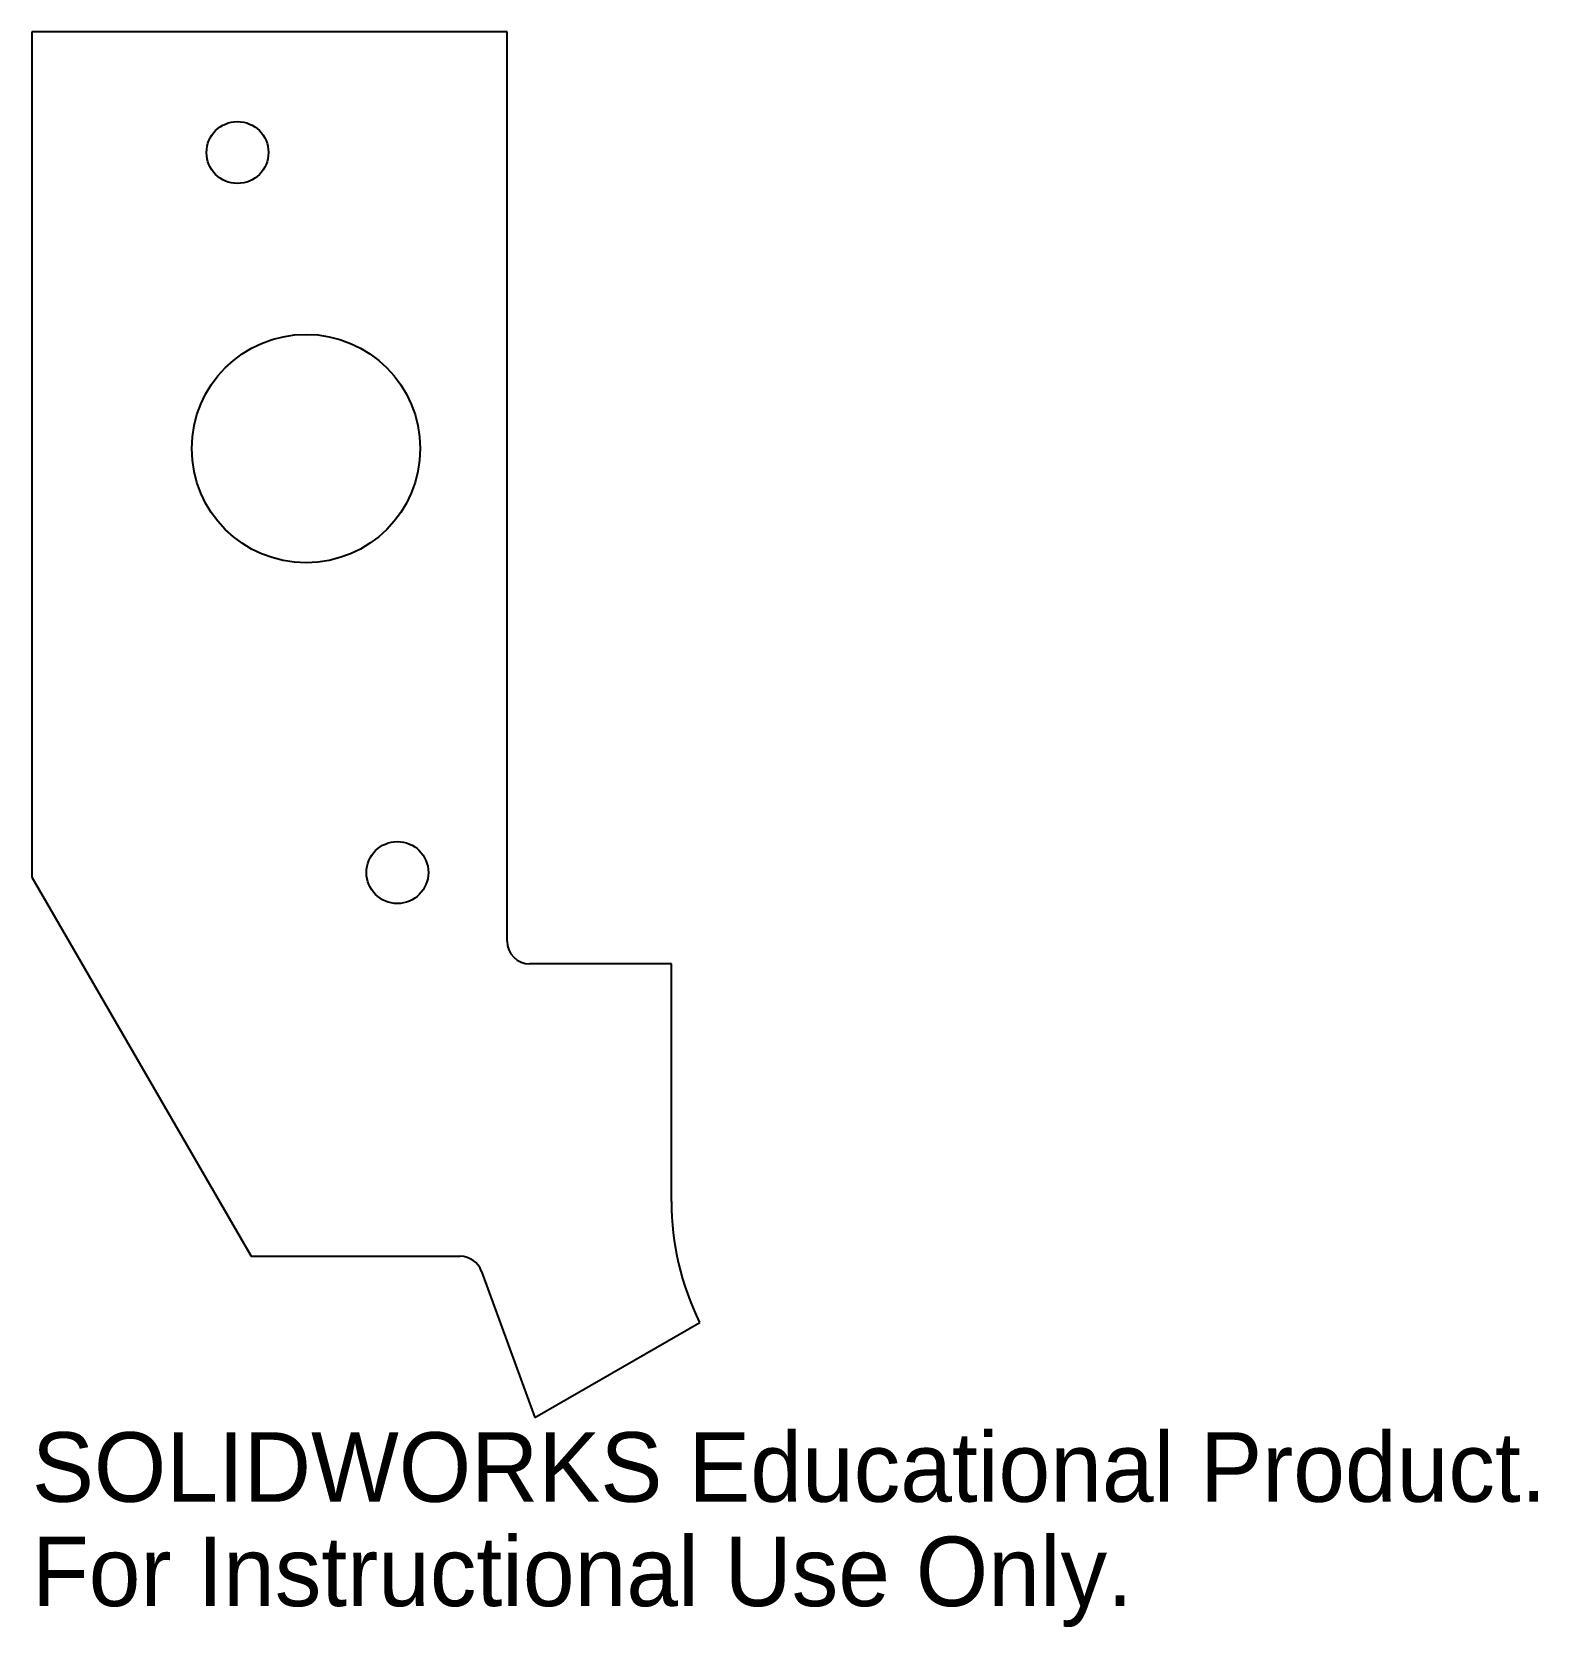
# Model space of a CAD drawing. Header units: inches. Extents: x -125.79 to -121.67, y 42.3 to 46.66.
import ezdxf

# ---------------------------------------------------------------- set-up
doc = ezdxf.new("R2010")
doc.units = ezdxf.units.IN
doc.header["$MEASUREMENT"] = 0
doc.styles.add('SLDTEXTSTYLE0', font='Arail.ttf')

msp = doc.modelspace()

# ---------------------------------------------------------------- linework, layer by layer
at = {"color": 1, "linetype": 'Continuous', "lineweight": 25}
for p, q in [((-125.7929, 46.6624), (-125.7929, 44.3499)), ((-124.4929, 46.6624), (-125.7929, 46.6624)), ((-124.4929, 44.1749), (-124.4929, 46.6624)), ((-125.7929, 44.3499), (-125.1929, 43.3124)), ((-124.0429, 44.1124), (-124.4304, 44.1124)), ((-124.0429, 43.4624), (-124.0429, 44.1124)), ((-125.1929, 43.3124), (-124.6212, 43.3124)), ((-124.5625, 43.2713), (-124.4168, 42.8712)), ((-124.4168, 42.8712), (-123.9659, 43.1316))]:
    msp.add_line(p, q, dxfattribs=at)
for centre, radius in [((-125.2304, 46.3324), 0.0847), ((-125.0429, 45.5224), 0.3125), ((-124.7929, 44.3624), 0.0847)]:
    msp.add_circle(centre, radius, dxfattribs=at)
for centre, radius, start, end in [((-124.4304, 44.1749), 0.0625, 180, 270), ((-123.2929, 43.4624), 0.75, 180, 206.1774), ((-124.6212, 43.2499), 0.0625, 20, 90)]:
    msp.add_arc(centre, radius, start, end, dxfattribs=at)

# ---------------------------------------------------------------- texts
at = {"color": 7, "linetype": 'Continuous', "char_height": 0.1903, "attachment_point": 1, "style": 'SLDTEXTSTYLE0'}
for s, insert in [('SOLIDWORKS Educational Product.', (-125.7929, 42.8311)), ('For Instructional Use Only.', (-125.7929, 42.5456))]:
    msp.add_mtext(s, dxfattribs=dict(at, insert=insert))

doc.saveas('drawing.dxf')
